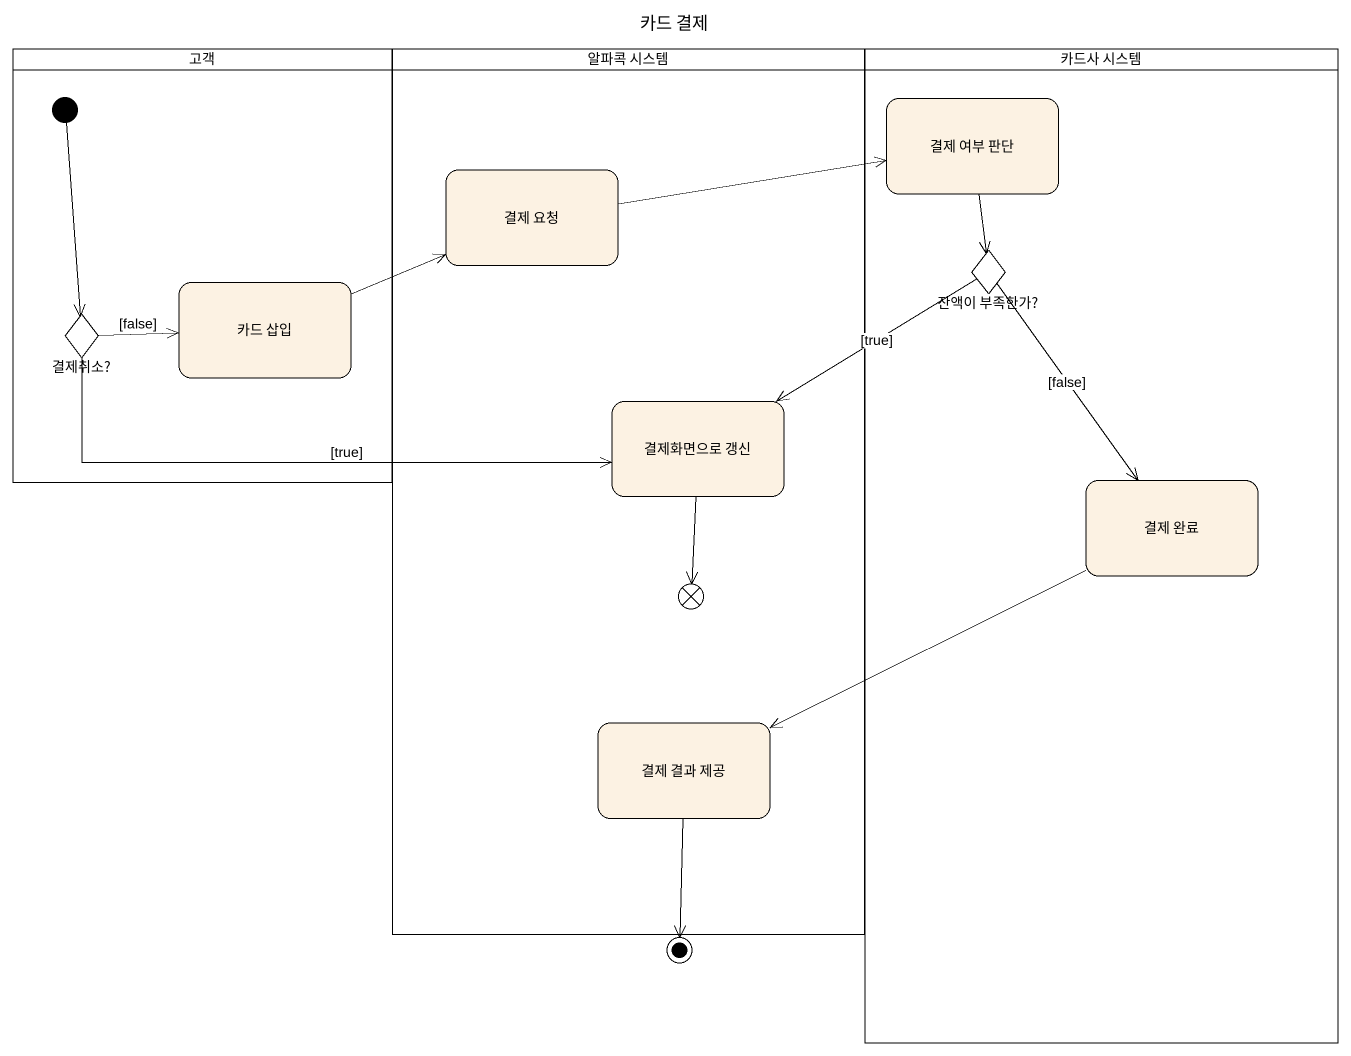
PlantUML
@startuml
title 카드 결제
hide empty description
state 고객 <<partition>> {
  state "결제취소?" as 결제취소 <<choice>>
  state "카드 삽입" as 카드_삽입
  [*] --> 결제취소
}
state "알파콕 시스템" as 알파콕_시스템 <<partition>> {
  state "결제 요청" as 결제_요청
  state "결제화면으로 갱신" as 결제화면으로_갱신
  state flowfinal1 <<end>>
  state "결제 결과 제공" as 결제_결과_제공
}
state "카드사 시스템" as 카드사_시스템 <<partition>> {
  state "결제 여부 판단" as 결제_여부_판단
  state "잔액이 부족한가?" as 잔액이_부족한가 <<choice>>
  state "결제 완료" as 결제_완료
}
state final1 <<end>>
결제_여부_판단 --> 잔액이_부족한가
결제_요청 -right-> 결제_여부_판단
잔액이_부족한가 --> 결제화면으로_갱신 : [true]
잔액이_부족한가 --> 결제_완료 : [false]
결제취소 -right-> 카드_삽입 : [false]
결제취소 -right-> 결제화면으로_갱신 : [true]
카드_삽입 -right-> 결제_요청
결제화면으로_갱신 --> flowfinal1
결제_완료 -left-> 결제_결과_제공
결제_결과_제공 --> final1
@enduml
